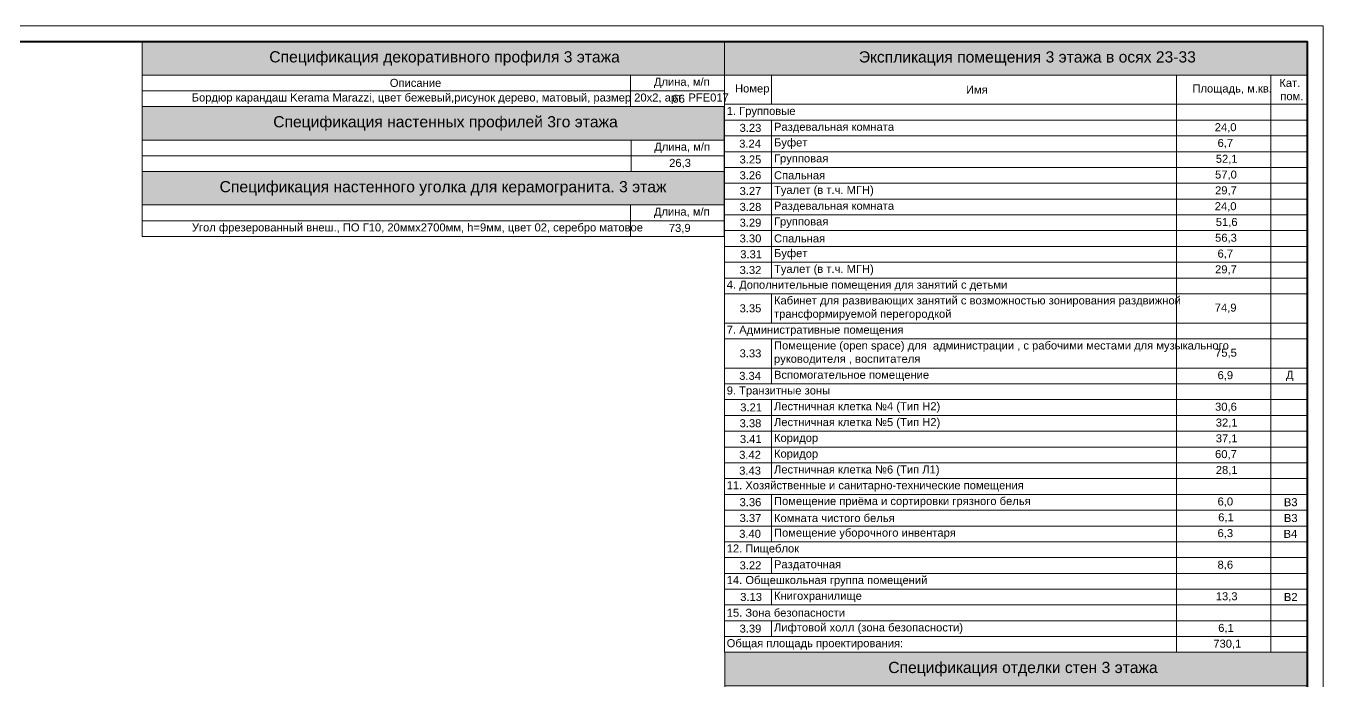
# Model space of a CAD drawing. Header units: millimetres. Extents: x -3817 to 677485, y -22715 to 103890.
# Drawn here: x 28776 to 30397, y -18287 to -17469 of the extents above; entities that cross this region are included whole.
import ezdxf

# ---------------------------------------------------------------- set-up
doc = ezdxf.new("R2010")
doc.units = ezdxf.units.MM
doc.layers.add('PDF _Геометрия', color=7, linetype='Continuous', true_color=0x1d1d1d)
doc.layers.add('PDF _Сплошная заливка', color=7, linetype='Continuous', true_color=0xffffff)
doc.layers.add('PDF _Текст', color=7, linetype='Continuous')
doc.styles.add('PDF GOST-Common', font='arial.ttf')

msp = doc.modelspace()

# ---------------------------------------------------------------- linework, layer by layer
at = {"layer": 'PDF _Геометрия', "color": 7, "lineweight": 9}
for points in [[(30397.1, -17468.5), (27086.2, -17468.5), (27086.2, -19807), (30397.1, -19807)], [(28921.3, -17569.3), (28921.3, -17549.6), (28980.4, -17549.6), (29531.5, -17549.6), (29649, -17549.6), (29649, -17569.3), (29531.5, -17569.3), (28980.4, -17569.3)], [(28921.5, -17650.4), (28921.5, -17630.7), (28978.3, -17630.7), (29532.5, -17630.7), (29648.9, -17630.7), (29648.9, -17650.4), (29532.5, -17650.4), (28978.3, -17650.4)], [(28921.6, -17731.6), (28921.6, -17711.8), (28980.7, -17711.8), (29531.8, -17711.8), (29648.9, -17711.8), (29648.9, -17731.6), (29531.8, -17731.6), (28980.7, -17731.6)], [(29649, -18251), (29649, -18231.3), (29708, -18231.3), (30213.9, -18231.3), (30332, -18231.3), (30377.6, -18231.3), (30377.6, -18251), (30332, -18251), (30213.9, -18251), (29708, -18251)]]:
    msp.add_lwpolyline(points, close=True, dxfattribs=at)
at = {"layer": 'PDF _Геометрия', "color": 7, "lineweight": 40}
msp.add_lwpolyline([(30377.5, -19787.3), (30377.5, -17488.2), (27165, -17488.2), (27165, -19787.3)], close=True, dxfattribs=at)
at = {"layer": 'PDF _Геометрия', "color": 7, "lineweight": 9}
for points in [[(28921.3, -17529.9), (28921.3, -17488.2), (29649, -17488.2), (29649, -17529.9), (28921.3, -17529.9), (28921.3, -17549.6)], [(29649, -17549.6), (29649, -17529.9), (29649, -17488.2), (30377.6, -17488.2), (30377.6, -17529.9), (30377.6, -17566.4)], [(29531.5, -17529.9), (29531.5, -17549.6), (29531.5, -17569.3)], [(30377.6, -17529.9), (29649, -17529.9), (29649, -17566.4)], [(29708, -17529.9), (29708, -17566.4)], [(30213.9, -17529.9), (30213.9, -17566.4), (30213.9, -17586.1), (30213.9, -17605.8), (30213.9, -17625.6), (30213.9, -17645.3), (30213.9, -17665), (30213.9, -17684.7), (30213.9, -17704.5), (30213.9, -17724.2), (30213.9, -17743.9), (30213.9, -17763.7), (30213.9, -17783.4), (30213.9, -17803.1), (30213.9, -17839.6), (30213.9, -17859.4), (30213.9, -17895.9), (30213.9, -17915.6), (30213.9, -17935.3), (30213.9, -17955.1), (30213.9, -17974.8), (30213.9, -17994.5), (30213.9, -18014.2), (30213.9, -18034), (30213.9, -18053.7), (30213.9, -18073.4), (30213.9, -18093.2), (30213.9, -18112.9), (30213.9, -18132.6), (30213.9, -18152.4), (30213.9, -18172.1), (30213.9, -18191.8), (30213.9, -18211.5), (30213.9, -18231.3), (30213.9, -18251)], [(30332, -17529.9), (30332, -17566.4), (30332, -17586.1), (30332, -17605.8), (30332, -17625.6), (30332, -17645.3), (30332, -17665), (30332, -17684.7), (30332, -17704.5), (30332, -17724.2), (30332, -17743.9), (30332, -17763.7), (30332, -17783.4), (30332, -17803.1), (30332, -17839.6), (30332, -17859.4), (30332, -17895.9), (30332, -17915.6), (30332, -17935.3), (30332, -17955.1), (30332, -17974.8), (30332, -17994.5), (30332, -18014.2), (30332, -18034), (30332, -18053.7), (30332, -18073.4), (30332, -18093.2), (30332, -18112.9), (30332, -18132.6), (30332, -18152.4), (30332, -18172.1), (30332, -18191.8), (30332, -18211.5), (30332, -18231.3), (30332, -18251)], [(28921.5, -17611), (28921.5, -17569.3), (29648.9, -17569.3), (29648.9, -17611), (29648.9, -17630.7)], [(30377.6, -17586.1), (30377.6, -17566.4), (30332, -17566.4), (30213.9, -17566.4), (29708, -17566.4), (29649, -17566.4), (29649, -17586.1)], [(30377.6, -17605.8), (30377.6, -17586.1), (30332, -17586.1), (30213.9, -17586.1), (29708, -17586.1), (29649, -17586.1), (29649, -17605.8)], [(29708, -17586.1), (29708, -17605.8), (29708, -17625.6), (29708, -17645.3), (29708, -17665), (29708, -17684.7), (29708, -17704.5), (29708, -17724.2), (29708, -17743.9), (29708, -17763.7), (29708, -17783.4)], [(29648.9, -17611), (28921.5, -17611), (28921.5, -17630.7)], [(29532.5, -17611), (29532.5, -17630.7), (29532.5, -17650.4)], [(30377.6, -17625.6), (30377.6, -17605.8), (30332, -17605.8), (30213.9, -17605.8), (29708, -17605.8), (29649, -17605.8), (29649, -17625.6)], [(30377.6, -17645.3), (30377.6, -17625.6), (30332, -17625.6), (30213.9, -17625.6), (29708, -17625.6), (29649, -17625.6), (29649, -17645.3)], [(28921.6, -17692.1), (28921.6, -17650.4), (29648.9, -17650.4), (29648.9, -17692.1), (29648.9, -17711.8)], [(30377.6, -17665), (30377.6, -17645.3), (30332, -17645.3), (30213.9, -17645.3), (29708, -17645.3), (29649, -17645.3), (29649, -17665)], [(30377.6, -17684.7), (30377.6, -17665), (30332, -17665), (30213.9, -17665), (29708, -17665), (29649, -17665), (29649, -17684.7)], [(29648.9, -17692.1), (28921.6, -17692.1), (28921.6, -17711.8)], [(29531.8, -17692.1), (29531.8, -17711.8), (29531.8, -17731.6)], [(30377.6, -17704.5), (30377.6, -17684.7), (30332, -17684.7), (30213.9, -17684.7), (29708, -17684.7), (29649, -17684.7), (29649, -17704.5)], [(30377.6, -17724.2), (30377.6, -17704.5), (30332, -17704.5), (30213.9, -17704.5), (29708, -17704.5), (29649, -17704.5), (29649, -17724.2)], [(30377.6, -17743.9), (30377.6, -17724.2), (30332, -17724.2), (30213.9, -17724.2), (29708, -17724.2), (29649, -17724.2), (29649, -17743.9)], [(30377.6, -17763.7), (30377.6, -17743.9), (30332, -17743.9), (30213.9, -17743.9), (29708, -17743.9), (29649, -17743.9), (29649, -17763.7)], [(30377.6, -17783.4), (30377.6, -17763.7), (30332, -17763.7), (30213.9, -17763.7), (29708, -17763.7), (29649, -17763.7), (29649, -17783.4)], [(30377.6, -17803.1), (30377.6, -17783.4), (30332, -17783.4), (30213.9, -17783.4), (29708, -17783.4), (29649, -17783.4), (29649, -17803.1)], [(30377.6, -17839.6), (30377.6, -17803.1), (30332, -17803.1), (30213.9, -17803.1), (29708, -17803.1), (29649, -17803.1), (29649, -17839.6)], [(29708, -17803.1), (29708, -17839.6)], [(30377.6, -17859.4), (30377.6, -17839.6), (30332, -17839.6), (30213.9, -17839.6), (29708, -17839.6), (29649, -17839.6), (29649, -17859.4)], [(30377.6, -17895.9), (30377.6, -17859.4), (30332, -17859.4), (30213.9, -17859.4), (29708, -17859.4), (29649, -17859.4), (29649, -17895.9)], [(29708, -17859.4), (29708, -17895.9), (29708, -17915.6)], [(30377.6, -17915.6), (30377.6, -17895.9), (30332, -17895.9), (30213.9, -17895.9), (29708, -17895.9), (29649, -17895.9), (29649, -17915.6)], [(30377.6, -17935.3), (30377.6, -17915.6), (30332, -17915.6), (30213.9, -17915.6), (29708, -17915.6), (29649, -17915.6), (29649, -17935.3)], [(30377.6, -17955.1), (30377.6, -17935.3), (30332, -17935.3), (30213.9, -17935.3), (29708, -17935.3), (29649, -17935.3), (29649, -17955.1)], [(29708, -17935.3), (29708, -17955.1), (29708, -17974.8), (29708, -17994.5), (29708, -18014.2), (29708, -18034)], [(30377.6, -17974.8), (30377.6, -17955.1), (30332, -17955.1), (30213.9, -17955.1), (29708, -17955.1), (29649, -17955.1), (29649, -17974.8)], [(30377.6, -17994.5), (30377.6, -17974.8), (30332, -17974.8), (30213.9, -17974.8), (29708, -17974.8), (29649, -17974.8), (29649, -17994.5)], [(30377.6, -18014.2), (30377.6, -17994.5), (30332, -17994.5), (30213.9, -17994.5), (29708, -17994.5), (29649, -17994.5), (29649, -18014.2)], [(30377.6, -18034), (30377.6, -18014.2), (30332, -18014.2), (30213.9, -18014.2), (29708, -18014.2), (29649, -18014.2), (29649, -18034)], [(30377.6, -18053.7), (30377.6, -18034), (30332, -18034), (30213.9, -18034), (29708, -18034), (29649, -18034), (29649, -18053.7)], [(30377.6, -18073.4), (30377.6, -18053.7), (30332, -18053.7), (30213.9, -18053.7), (29708, -18053.7), (29649, -18053.7), (29649, -18073.4)], [(29708, -18053.7), (29708, -18073.4), (29708, -18093.2), (29708, -18112.9)], [(30377.6, -18093.2), (30377.6, -18073.4), (30332, -18073.4), (30213.9, -18073.4), (29708, -18073.4), (29649, -18073.4), (29649, -18093.2)], [(30377.6, -18112.9), (30377.6, -18093.2), (30332, -18093.2), (30213.9, -18093.2), (29708, -18093.2), (29649, -18093.2), (29649, -18112.9)], [(30377.6, -18132.6), (30377.6, -18112.9), (30332, -18112.9), (30213.9, -18112.9), (29708, -18112.9), (29649, -18112.9), (29649, -18132.6)], [(30377.6, -18152.4), (30377.6, -18132.6), (30332, -18132.6), (30213.9, -18132.6), (29708, -18132.6), (29649, -18132.6), (29649, -18152.4)], [(29708, -18132.6), (29708, -18152.4)], [(30377.6, -18172.1), (30377.6, -18152.4), (30332, -18152.4), (30213.9, -18152.4), (29708, -18152.4), (29649, -18152.4), (29649, -18172.1)], [(30377.6, -18191.8), (30377.6, -18172.1), (30332, -18172.1), (30213.9, -18172.1), (29708, -18172.1), (29649, -18172.1), (29649, -18191.8)], [(29708, -18172.1), (29708, -18191.8)], [(30377.6, -18211.5), (30377.6, -18191.8), (30332, -18191.8), (30213.9, -18191.8), (29708, -18191.8), (29649, -18191.8), (29649, -18211.5)], [(30377.6, -18231.3), (30377.6, -18211.5), (30332, -18211.5), (30213.9, -18211.5), (29708, -18211.5), (29649, -18211.5), (29649, -18231.3)], [(29708, -18211.5), (29708, -18231.3)], [(29649.7, -18292.7), (29649.7, -18251), (30377.5, -18251), (30377.5, -18292.7), (29649.7, -18292.7), (29649.7, -18324.2)]]:
    msp.add_lwpolyline(points, dxfattribs=at)
at = {"layer": 'PDF _Сплошная заливка', "color": 7, "lineweight": 9, "true_color": 0xf0f0f0, "transparency": 33554559}
for points in [[(28921.3, -17488.2), (29649, -17488.2), (28921.3, -17529.9), (29649, -17529.9)], [(29649, -17488.2), (30377.6, -17488.2), (29649, -17529.9), (30377.6, -17529.9)], [(29649.7, -18251), (30377.5, -18251), (29649.7, -18292.7), (30377.5, -18292.7)]]:
    msp.add_solid(points, dxfattribs=at)
at = {"layer": 'PDF _Сплошная заливка', "color": 7, "lineweight": 9, "true_color": 0xf3f3f3, "transparency": 33554559}
for points in [[(28921.5, -17569.3), (29648.9, -17569.3), (28921.5, -17611), (29648.9, -17611)], [(28921.6, -17650.4), (29648.9, -17650.4), (28921.6, -17692.1), (29648.9, -17692.1)]]:
    msp.add_solid(points, dxfattribs=at)

# ---------------------------------------------------------------- texts
at = {"layer": 'PDF _Текст', "attachment_point": 4, "style": 'PDF GOST-Common'}
for s, insert, char_height in [('Спецификация декоративного профиля 3 этажа', (29080.3, -17509.2), 14), ('Экспликация помещения 3 этажа в осях 23-33', (29817, -17509.2), 14), ('Описание', (29230.9, -17539.7), 10), ('Длина, м/п', (29560.9, -17539.7), 10), ('Кат.', (30342.5, -17539.7), 10), ('Бордюр карандаш Kerama Marazzi, цвет бежевый,рисунок дерево, матовый, размер 20х2, арт. PFE017', (28983.3, -17559.4), 10), ('66', (29584.1, -17559.4), 10), ('Номер', (29662.3, -17548.1), 10), ('Имя', (29950.9, -17548.1), 10), ('Площадь, м.кв.', (30233.9, -17548.1), 10), ('пом.', (30343.7, -17556.3), 10), ('1. Групповые', (29651.9, -17576.2), 10), ('Спецификация настенных профилей 3го этажа', (29085.2, -17590.3), 14), ('3.23', (29668, -17595.9), 10), ('Раздевальная комната', (29711, -17595.9), 10), ('24,0', (30261.8, -17595.9), 10), ('Длина, м/п', (29561.3, -17620.8), 10), ('3.24', (29667.5, -17615.6), 10), ('Буфет', (29711, -17615.6), 10), ('6,7', (30265.3, -17615.6), 10), ('26,3', (29580, -17640.5), 10), ('3.25', (29668, -17635.4), 10), ('Групповая', (29711, -17635.4), 10), ('52,1', (30263.1, -17635.4), 10), ('3.26', (29668, -17655.1), 10), ('Спальная', (29711, -17655.1), 10), ('57,0', (30262.2, -17655.1), 10), ('Спецификация настенного уголка для керамогранита. 3 этаж', (29018.2, -17671.4), 14), ('Туалет (в т.ч. МГН)', (29711, -17674.8), 10), ('3.27', (29668, -17674.8), 10), ('29,7', (30262.2, -17674.8), 10), ('Длина, м/п', (29560.9, -17701.9), 10), ('3.28', (29668, -17694.6), 10), ('Раздевальная комната', (29711, -17694.6), 10), ('24,0', (30261.8, -17694.6), 10), ('Угол фрезерованный внеш., ПО Г10, 20ммх2700мм, h=9мм, цвет 02, серебро матовое', (28983.6, -17721.7), 10), ('73,9', (29579.6, -17721.7), 10), ('3.29', (29668, -17714.3), 10), ('Групповая', (29711, -17714.3), 10), ('51,6', (30263.1, -17714.3), 10), ('3.30', (29668, -17734), 10), ('Спальная', (29711, -17734), 10), ('56,3', (30262.2, -17734), 10), ('3.31', (29668.8, -17753.8), 10), ('Буфет', (29711, -17753.8), 10), ('6,7', (30265.3, -17753.8), 10), ('3.32', (29668, -17773.5), 10), ('Туалет (в т.ч. МГН)', (29711, -17773.5), 10), ('29,7', (30262.2, -17773.5), 10), ('4. Дополнительные помещения для занятий с детьми', (29651.9, -17793.2), 10), ('Кабинет для развивающих занятий с возможностью зонирования раздвижной', (29711, -17812.9), 10), ('3.35', (29668, -17821.3), 10), ('трансформируемой перегородкой', (29711, -17829.6), 10), ('74,9', (30261.8, -17821.3), 10), ('7. Административные помещения', (29651.9, -17849.5), 10), ('Помещение (open space) для  администрации , с рабочими местами для музыкального', (29711, -17869.2), 10), ('3.33', (29668, -17877.6), 10), ('75,5', (30262.2, -17877.6), 10), ('руководителя , воспитателя', (29711, -17885.8), 10), ('3.34', (29667.5, -17905.7), 10), ('Вспомогательное помещение', (29711, -17905.7), 10), ('6,9', (30265.3, -17905.7), 10), ('Д', (30350.9, -17905.7), 10), ('9. Транзитные зоны', (29651.9, -17925.4), 10), ('3.21', (29668.8, -17945.1), 10), ('Лестничная клетка №4 (Тип Н2)', (29711, -17945.1), 10), ('30,6', (30262.2, -17945.1), 10), ('3.38', (29668, -17964.9), 10), ('Лестничная клетка №5 (Тип Н2)', (29711, -17964.9), 10), ('32,1', (30263.1, -17964.9), 10), ('3.41', (29668.4, -17984.6), 10), ('Коридор', (29711, -17984.6), 10), ('37,1', (30263.1, -17984.6), 10), ('3.42', (29667.5, -18004.3), 10), ('Коридор', (29711, -18004.3), 10), ('60,7', (30262.2, -18004.3), 10), ('3.43', (29667.5, -18024.1), 10), ('Лестничная клетка №6 (Тип Л1)', (29711, -18024.1), 10), ('28,1', (30263.1, -18024.1), 10), ('11. Хозяйственные и санитарно-технические помещения', (29651.9, -18043.8), 10), ('Помещение приёма и сортировки грязного белья', (29711, -18063.5), 10), ('6,0', (30265.3, -18063.5), 10), ('3.36', (29668, -18063.5), 10), ('В3', (30348.2, -18063.5), 10), ('3.37', (29668, -18083.3), 10), ('Комната чистого белья', (29711, -18083.3), 10), ('6,1', (30266.1, -18083.3), 10), ('В3', (30348.2, -18083.3), 10), ('3.40', (29667.5, -18103), 10), ('Помещение уборочного инвентаря', (29711, -18103), 10), ('6,3', (30265.3, -18103), 10), ('В4', (30347.8, -18103), 10), ('12. Пищеблок', (29651.9, -18122.7), 10), ('3.22', (29668, -18142.4), 10), ('Раздаточная', (29711, -18142.4), 10), ('8,6', (30265.3, -18142.4), 10), ('14. Общешкольная группа помещений', (29651.9, -18162.2), 10), ('3.13', (29668.8, -18181.9), 10), ('Книгохранилище', (29711, -18181.9), 10), ('13,3', (30263.1, -18181.9), 10), ('В2', (30348.2, -18181.9), 10), ('15. Зона безопасности', (29651.9, -18201.6), 10), ('3.39', (29668, -18221.4), 10), ('Лифтовой холл (зона безопасности)', (29711, -18221.4), 10), ('6,1', (30266.1, -18221.4), 10), ('Общая площадь проектирования:', (29651.9, -18241.1), 10), ('730,1', (30260, -18241.1), 10), ('Спецификация отделки стен 3 этажа', (29853.8, -18272), 14)]:
    msp.add_mtext(s, dxfattribs=dict(at, insert=insert, char_height=char_height))

doc.saveas('drawing.dxf')
